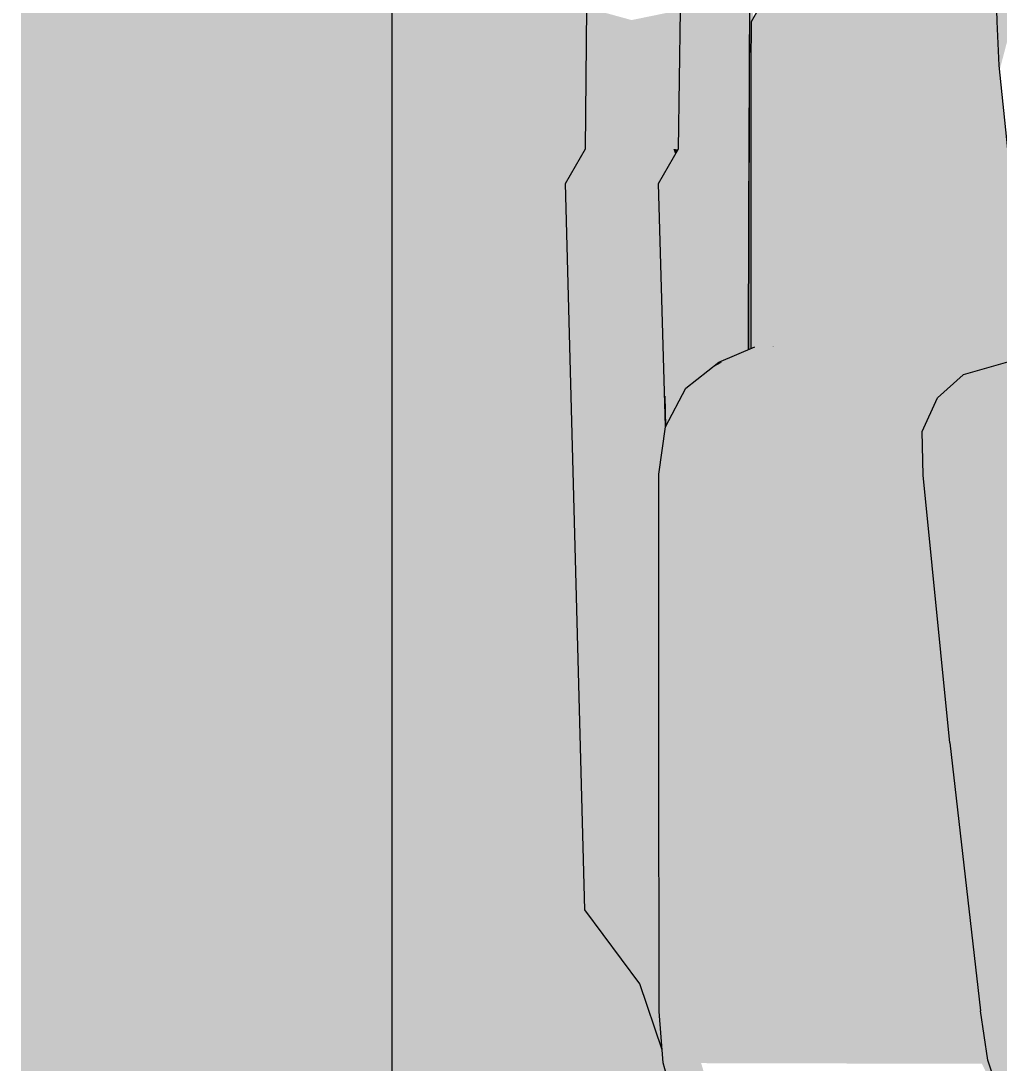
# Model space of a CAD drawing. Header units: millimetres. Extents: x 365175 to 2667127, y -330297 to -162108.
# Drawn here: x 1707989.7 to 1708368.5, y -326348.4 to -325944.8 of the extents above; entities that cross this region are included whole.
import ezdxf

# ---------------------------------------------------------------- set-up
doc = ezdxf.new("R2010")
doc.units = ezdxf.units.MM
doc.header["$MEASUREMENT"] = 0
for name, color, linetype in [('Cars', 7, 'Continuous'), ('Cotations - 1_100', 7, 'Continuous'), ('Portes ARCHICAD', 7, 'Continuous')]:
    doc.layers.add(name, color=color, linetype=linetype)
doc.styles.add('STYLE_GENERE_4', font='')
doc.styles.get('STYLE_GENERE_4').set_extended_font_data('Arial')
doc.dimstyles.new('STYLE_GENERE__3', dxfattribs={"dimtxt": 500, "dimasz": 190, "dimexe": 0.18, "dimexo": 0.0625, "dimgap": 0, "dimtad": 1, "dimlfac": 0.001, "dimzin": 0, "dimdsep": 46, "dimtxsty": 'STYLE_GENERE_4', "dimblk": 'ARROWHEAD_6', "dimblk1": 'ARROWHEAD_6', "dimblk2": 'ARROWHEAD_6', "dimcen": 0.09, "dimse1": 1, "dimse2": 1, "dimclrd": 5, "dimclre": 5, "dimclrt": 5, "dimazin": 0, "dimtfac": 1, "dimtdec": 4, "dimtmove": 0, "dimatfit": 3, "dimfxl": 0, "dimtolj": 1, "dimtzin": 0, "dimarcsym": 0})

# ---------------------------------------------------------------- blocks, each defined once
blk = doc.blocks.new('Élément de coupe_7_1', base_point=(1275690.65, -327096.82))
at = {"layer": 'Portes ARCHICAD', "linetype": 'Continuous', "lineweight": 0, "true_color": 0x000000}
for points in [[(1707989.74, -324696.82), (1707989.74, -327096.82), (1708179.75, -327096.82), (1708179.75, -326911.45), (1708173.43, -326911.45), (1708173.43, -327015.46), (1708133.43, -327015.46), (1708133.43, -325840.62), (1708110.49, -325837.51), (1708082.43, -325826.73), (1708071.18, -325802.79), (1708071.18, -325769.65), (1708079.67, -325742.83), (1708084.52, -325737.08), (1708121.21, -325721.73), (1708133.43, -325720.33), (1708133.43, -325690.33), (1708106.13, -325678.17), (1708104.28, -325673.38), (1708094.95, -325645.35), (1708102.83, -325511.08), (1708113.39, -325483.96), (1708117.99, -325477.42), (1708133.43, -325467.9), (1708133.43, -324696.82)], [(1707989.74, -325180.14), (1707989.74, -327096.82), (1708179.75, -327096.82), (1708179.75, -326911.45), (1708173.43, -326911.45), (1708173.43, -327015.46), (1708133.43, -327015.46), (1708133.43, -325840.62), (1708110.49, -325837.51), (1708082.43, -325826.73), (1708071.18, -325802.79), (1708071.18, -325769.65), (1708079.67, -325742.83), (1708084.52, -325737.08), (1708121.21, -325721.73), (1708133.43, -325720.33), (1708133.43, -325690.33), (1708106.13, -325678.17), (1708104.28, -325673.38), (1708094.95, -325645.35), (1708102.83, -325511.08), (1708113.39, -325483.96), (1708117.99, -325477.42), (1708133.43, -325467.9), (1708133.43, -325180.14)]]:
    blk.add_hatch(color=18, dxfattribs=at).paths.add_polyline_path(points)
blk = doc.blocks.new('Élément de coupe_13_1', base_point=(1275690.65, -327096.82))
at = {"layer": 'Cars', "linetype": 'Continuous', "lineweight": 0, "true_color": 0x000000}
for points in [[(1708133.43, -325840.62), (1708133.43, -326449.46), (1708236.31, -326338.22), (1708229.39, -326317.76), (1708208.13, -326289.01), (1708200.6, -326007.86), (1708208.34, -325994.37), (1708208.83, -325939.75), (1708202.06, -325937.88), (1708181.15, -325923.02), (1708169.38, -325903.01), (1708165.7, -325880.85), (1708167.37, -325845.22)], [(1708133.43, -325840.62), (1708133.43, -326449.46), (1708236.31, -326338.22), (1708229.39, -326317.76), (1708208.13, -326289.01), (1708200.6, -326007.86), (1708208.34, -325994.37), (1708208.83, -325939.75), (1708202.06, -325937.88), (1708181.15, -325923.02), (1708169.38, -325903.01), (1708165.7, -325880.85), (1708167.37, -325845.22)], [(1708255.9, -325938.43), (1708244.36, -325994.37), (1708271.48, -326021.15), (1708270.78, -325866.3), (1708267.32, -325883.08), (1708268.22, -325883.34), (1708268.41, -325883.55), (1708268.5, -325883.57), (1708268.58, -325883.58), (1708268.74, -325883.55), (1708270.16, -325883.94), (1708270.4, -325885.95), (1708270.39, -325891.76), (1708269.51, -325940.75), (1708269.43, -325940.71), (1708265.73, -325940.89), (1708265.53, -325941.13), (1708258.72, -325937.85)], [(1708255.9, -325938.43), (1708244.36, -325994.37), (1708271.48, -326021.15), (1708270.78, -325866.3), (1708267.32, -325883.08), (1708268.22, -325883.34), (1708268.41, -325883.55), (1708268.5, -325883.57), (1708268.58, -325883.58), (1708268.74, -325883.55), (1708270.16, -325883.94), (1708270.4, -325885.95), (1708270.39, -325891.76), (1708269.51, -325940.75), (1708269.43, -325940.71), (1708265.73, -325940.89), (1708265.53, -325941.13), (1708258.72, -325937.85)], [(1708271.8, -325929.3), (1708270.78, -325866.3), (1708271.48, -326021.15)], [(1708271.8, -325929.3), (1708270.78, -325866.3), (1708271.48, -326021.15)], [(1708271.62, -325980.97), (1708271.82, -325980.87), (1708272.01, -325929.3), (1708274.73, -325885.58), (1708274.53, -325885.45), (1708271.88, -325928.14), (1708271.88, -325944.18), (1708271.75, -325944.12)], [(1708271.62, -325980.97), (1708271.82, -325980.87), (1708272.01, -325929.3), (1708274.73, -325885.58), (1708274.53, -325885.45), (1708271.88, -325928.14), (1708271.88, -325944.18), (1708271.75, -325944.12)], [(1708271.68, -326021.15), (1708272.51, -326021.12), (1708272.51, -325962.13), (1708272.58, -325945.12), (1708273.37, -325943.72), (1708272.01, -325929.3)], [(1708271.68, -326021.15), (1708272.51, -326021.12), (1708272.51, -325962.13), (1708272.58, -325945.12), (1708273.37, -325943.72), (1708272.01, -325929.3)], [(1708292.08, -325933.78), (1708272.58, -325945.12), (1708281.22, -325945.12)], [(1708292.08, -325933.78), (1708278.97, -325933.78), (1708272.58, -325945.12)], [(1708292.08, -325933.78), (1708278.97, -325933.78), (1708272.58, -325945.12)], [(1708278.73, -325945.12), (1708279.8, -325944.36), (1708287.89, -325938.15), (1708292.08, -325933.78), (1708272.58, -325945.12)], [(1708281.22, -325945.12), (1708310.4, -325933.78), (1708292.08, -325933.78)], [(1708310.4, -325933.78), (1708281.22, -325945.12), (1708310.4, -325945.12)], [(1708359.03, -325933.78), (1708310.4, -325933.78), (1708310.4, -325945.12)], [(1708359.03, -325933.78), (1708310.4, -325945.12), (1708359.03, -325945.12)], [(1708367.26, -325933.78), (1708359.03, -325945.12), (1708367.54, -325945.12)], [(1708359.03, -325933.78), (1708359.03, -325945.12), (1708367.26, -325933.78)], [(1708208.34, -325994.37), (1708242.34, -325994.37), (1708239.76, -325941.74), (1708226.19, -325944.52), (1708208.83, -325939.75)], [(1708208.34, -325994.37), (1708242.34, -325994.37), (1708239.76, -325941.74), (1708226.19, -325944.52), (1708208.83, -325939.75)], [(1708244.36, -325994.37), (1708255.9, -325938.43), (1708245.08, -325940.65)], [(1708244.36, -325994.37), (1708255.9, -325938.43), (1708245.08, -325940.65)], [(1708367.33, -325936.54), (1708367.5, -325943.63), (1708367.54, -325945.12), (1708367.67, -325947.67), (1708372.59, -325936.54)], [(1708367.67, -325947.67), (1708367.68, -325947.88), (1708372.87, -325947.88), (1708372.59, -325936.54)], [(1708239.76, -325941.74), (1708242.34, -325994.37), (1708244.98, -325940.67)], [(1708239.76, -325941.74), (1708242.34, -325994.37), (1708244.98, -325940.67)], [(1708242.34, -325994.37), (1708244.2, -325994.65), (1708244.36, -325994.37), (1708245.08, -325940.65), (1708244.98, -325940.67)], [(1708242.34, -325994.37), (1708244.2, -325994.65), (1708244.36, -325994.37), (1708245.08, -325940.65), (1708244.98, -325940.67)], [(1708281.22, -325945.12), (1708272.51, -325962.13), (1708281.22, -325962.13)], [(1708281.22, -325945.12), (1708272.51, -325962.13), (1708281.22, -325962.13)], [(1708281.22, -325945.12), (1708272.58, -325945.12), (1708272.51, -325962.13)], [(1708281.22, -325945.12), (1708272.58, -325945.12), (1708272.51, -325962.13)], [(1708310.4, -325945.12), (1708281.22, -325962.13), (1708310.4, -325962.13)], [(1708281.22, -325962.13), (1708310.4, -325945.12), (1708281.22, -325945.12)], [(1708359.03, -325945.12), (1708310.4, -325962.13), (1708359.03, -325962.13)], [(1708310.4, -325945.12), (1708310.4, -325962.13), (1708359.03, -325945.12)], [(1708368.37, -325962.13), (1708367.54, -325945.12), (1708359.03, -325962.13)], [(1708359.03, -325962.13), (1708367.54, -325945.12), (1708359.03, -325945.12)], [(1708367.68, -325947.88), (1708368.37, -325962.13), (1708368.59, -325964.2), (1708372.87, -325947.88)], [(1708272.5, -326071.62), (1708273.92, -326071.02), (1708276.95, -326070.92), (1708281.22, -325962.13), (1708272.51, -325962.13)], [(1708272.5, -326071.62), (1708273.92, -326071.02), (1708276.95, -326070.92), (1708281.22, -325962.13), (1708272.51, -325962.13)], [(1708281.22, -325962.13), (1708276.95, -326070.92), (1708280.22, -326070.85), (1708281.06, -326070.91), (1708281.22, -326071.08)], [(1708281.22, -325962.13), (1708276.95, -326070.92), (1708280.22, -326070.85), (1708281.06, -326070.91), (1708281.22, -326071.08)], [(1708281.22, -326071.08), (1708284.15, -326070.84), (1708296.16, -326070.67), (1708310.4, -325962.13), (1708281.22, -325962.13)], [(1708310.4, -325962.13), (1708296.16, -326070.67), (1708310.4, -326070.7)], [(1708310.4, -326070.7), (1708310.68, -326070.66), (1708313.94, -326070.33), (1708335.41, -326070.16), (1708359.03, -325962.13), (1708310.4, -325962.13)], [(1708335.41, -326070.16), (1708347.88, -326070.15), (1708350.45, -326070.12), (1708359.03, -326070.35), (1708359.03, -325962.13)], [(1708363.45, -326079.33), (1708359.02, -326184.59), (1708391.25, -326184.59), (1708368.37, -325962.13), (1708363.83, -326070.23), (1708376.29, -326069.89), (1708375.32, -326075.96)], [(1708363.83, -326070.23), (1708368.37, -325962.13), (1708359.03, -325962.13), (1708359.03, -326070.35)], [(1708271.6, -325985.87), (1708271.81, -325985.8), (1708271.82, -325980.87), (1708271.62, -325980.97)], [(1708271.6, -325985.87), (1708271.81, -325985.8), (1708271.82, -325980.87), (1708271.62, -325980.97)], [(1708271.57, -325994.37), (1708271.78, -325994.37), (1708271.8, -325988.17), (1708271.59, -325988.22)], [(1708271.57, -325994.37), (1708271.78, -325994.37), (1708271.8, -325988.17), (1708271.59, -325988.22)], [(1708271.59, -325988.22), (1708271.8, -325988.17), (1708271.81, -325985.8), (1708271.6, -325985.87)], [(1708271.59, -325988.22), (1708271.8, -325988.17), (1708271.81, -325985.8), (1708271.6, -325985.87)], [(1708208.34, -325994.37), (1708200.6, -326007.86), (1708234.5, -326007.86)], [(1708208.34, -325994.37), (1708200.6, -326007.86), (1708234.5, -326007.86)], [(1708242.34, -325994.37), (1708208.34, -325994.37), (1708234.5, -326007.86)], [(1708242.34, -325994.37), (1708208.34, -325994.37), (1708234.5, -326007.86)], [(1708242.34, -325994.37), (1708234.5, -326007.86), (1708236.63, -326008.3), (1708236.62, -326007.86), (1708243.11, -325996.55)], [(1708242.34, -325994.37), (1708234.5, -326007.86), (1708236.63, -326008.3), (1708236.62, -326007.86), (1708243.11, -325996.55)], [(1708244.36, -325994.37), (1708236.62, -326007.86), (1708271.48, -326021.15)], [(1708244.36, -325994.37), (1708236.62, -326007.86), (1708271.48, -326021.15)], [(1708244.2, -325994.65), (1708242.34, -325994.37), (1708243.11, -325996.55)], [(1708244.2, -325994.65), (1708242.34, -325994.37), (1708243.11, -325996.55)], [(1708271.52, -326007.86), (1708271.73, -326007.86), (1708271.77, -325995.83), (1708271.57, -325995.82)], [(1708271.52, -326007.86), (1708271.73, -326007.86), (1708271.77, -325995.83), (1708271.57, -325995.82)], [(1708271.57, -325995.82), (1708271.77, -325995.83), (1708271.78, -325994.37), (1708271.57, -325994.37)], [(1708271.57, -325995.82), (1708271.77, -325995.83), (1708271.78, -325994.37), (1708271.57, -325994.37)], [(1708200.6, -326007.86), (1708208.13, -326289.01), (1708234.5, -326007.86)], [(1708200.6, -326007.86), (1708208.13, -326289.01), (1708234.5, -326007.86)], [(1708208.13, -326289.01), (1708236.79, -326289.01), (1708236.76, -326224.35), (1708236.71, -326120.33), (1708237.48, -326114.82), (1708234.5, -326007.86)], [(1708208.13, -326289.01), (1708236.79, -326289.01), (1708236.76, -326224.35), (1708236.71, -326120.33), (1708237.48, -326114.82), (1708234.5, -326007.86)], [(1708234.5, -326007.86), (1708237.48, -326114.82), (1708239.27, -326102.06), (1708239.32, -326101.95), (1708239.01, -326090.13), (1708236.63, -326008.3)], [(1708234.5, -326007.86), (1708237.48, -326114.82), (1708239.27, -326102.06), (1708239.32, -326101.95), (1708239.01, -326090.13), (1708236.63, -326008.3)], [(1708236.62, -326007.86), (1708239.35, -326101.9), (1708243.73, -326093.56)], [(1708236.62, -326007.86), (1708239.35, -326101.9), (1708243.73, -326093.56)], [(1708236.62, -326007.86), (1708243.73, -326093.56), (1708247.15, -326087.05), (1708259.97, -326076.95), (1708265.83, -326074.45), (1708271.48, -326021.15)], [(1708236.62, -326007.86), (1708243.73, -326093.56), (1708247.15, -326087.05), (1708259.97, -326076.95), (1708265.83, -326074.45), (1708271.48, -326021.15)], [(1708271.36, -326072.1), (1708271.56, -326072.02), (1708271.68, -326021.15), (1708271.73, -326007.86), (1708271.52, -326007.86), (1708271.48, -326021.15)], [(1708271.36, -326072.1), (1708271.56, -326072.02), (1708271.68, -326021.15), (1708271.73, -326007.86), (1708271.52, -326007.86), (1708271.48, -326021.15)], [(1708265.83, -326074.45), (1708271.36, -326072.1), (1708271.48, -326021.15)], [(1708265.83, -326074.45), (1708271.36, -326072.1), (1708271.48, -326021.15)], [(1708271.68, -326021.15), (1708271.56, -326072.02), (1708272.5, -326071.62), (1708272.51, -326038.04)], [(1708271.68, -326021.15), (1708271.56, -326072.02), (1708272.5, -326071.62), (1708272.51, -326038.04)], [(1708272.51, -326021.12), (1708271.68, -326021.15), (1708272.51, -326038.04)], [(1708272.51, -326021.12), (1708271.68, -326021.15), (1708272.51, -326038.04)], [(1708259.97, -326076.95), (1708267.66, -326077.35), (1708281.06, -326070.91), (1708280.22, -326070.85)], [(1708273.92, -326071.02), (1708259.97, -326076.95), (1708280.22, -326070.85), (1708276.95, -326070.92)], [(1708273.92, -326071.02), (1708259.97, -326076.95), (1708280.22, -326070.85), (1708276.95, -326070.92)], [(1708280.71, -326071.07), (1708281.06, -326070.91), (1708280.22, -326070.85), (1708259.97, -326076.95), (1708261.3, -326077.02)], [(1708281.06, -326070.91), (1708267.66, -326077.35), (1708295.07, -326076.83), (1708284.15, -326070.84), (1708281.22, -326071.08)], [(1708280.71, -326071.07), (1708281.22, -326071.08), (1708281.06, -326070.91)], [(1708284.15, -326070.84), (1708295.07, -326076.83), (1708310.68, -326070.66), (1708310.4, -326070.7), (1708296.16, -326070.67)], [(1708310.68, -326070.66), (1708295.07, -326076.83), (1708323.74, -326076.71), (1708313.94, -326070.33)], [(1708313.94, -326070.33), (1708323.74, -326076.71), (1708347.88, -326070.15), (1708335.41, -326070.16)], [(1708323.74, -326076.71), (1708353.48, -326076.49), (1708350.45, -326070.12), (1708347.88, -326070.15)], [(1708350.45, -326070.12), (1708353.48, -326076.49), (1708376.29, -326069.89), (1708363.83, -326070.23), (1708359.03, -326070.35)], [(1708376.29, -326069.89), (1708353.48, -326076.49), (1708354.53, -326081.87), (1708376.22, -326070.28)], [(1708376.22, -326070.28), (1708354.53, -326081.87), (1708375.32, -326075.96)], [(1708267.66, -326077.35), (1708259.97, -326076.95), (1708247.15, -326087.05)], [(1708267.66, -326077.35), (1708247.15, -326087.05), (1708259.97, -326087.47)], [(1708261.3, -326077.02), (1708259.97, -326076.95), (1708256.53, -326079.66)], [(1708267.66, -326077.35), (1708259.97, -326087.47), (1708283.59, -326087.04)], [(1708267.66, -326077.35), (1708283.59, -326087.04), (1708295.07, -326076.83)], [(1708295.07, -326076.83), (1708283.59, -326087.04), (1708311.67, -326087.01)], [(1708295.07, -326076.83), (1708311.67, -326087.01), (1708323.74, -326076.71)], [(1708342.39, -326086.79), (1708323.74, -326076.71), (1708311.67, -326087.01)], [(1708353.48, -326076.49), (1708323.74, -326076.71), (1708342.39, -326086.79)], [(1708342.39, -326086.79), (1708354.53, -326081.87), (1708353.48, -326076.49)], [(1708363.07, -326088.44), (1708375.32, -326075.96), (1708363.45, -326079.33)], [(1708344.58, -326090.75), (1708338.63, -326103.86), (1708339.1, -326120.72), (1708345.45, -326184.59), (1708359.02, -326184.59), (1708359.03, -326080.59), (1708354.53, -326081.87)], [(1708338.63, -326103.86), (1708338.97, -326116.09), (1708359.03, -326092.57), (1708359.03, -326080.59), (1708354.53, -326081.87), (1708344.58, -326090.75)], [(1708359.02, -326184.59), (1708363.45, -326079.33), (1708359.03, -326080.59)], [(1708359.03, -326092.57), (1708363.07, -326088.44), (1708363.45, -326079.33), (1708359.03, -326080.59)], [(1708344.58, -326090.75), (1708354.53, -326081.87), (1708342.39, -326086.79)], [(1708252.6, -326102.12), (1708247.15, -326087.05), (1708239.27, -326102.06)], [(1708259.97, -326087.47), (1708247.15, -326087.05), (1708252.6, -326102.12)], [(1708259.97, -326087.47), (1708252.6, -326102.12), (1708276.26, -326102.16)], [(1708259.97, -326087.47), (1708276.26, -326102.16), (1708283.59, -326087.04)], [(1708276.26, -326102.16), (1708304.8, -326102.18), (1708283.59, -326087.04)], [(1708311.67, -326087.01), (1708283.59, -326087.04), (1708304.8, -326102.18)], [(1708304.8, -326102.18), (1708335.78, -326102.11), (1708311.67, -326087.01)], [(1708335.78, -326102.11), (1708342.39, -326086.79), (1708311.67, -326087.01)], [(1708335.78, -326102.11), (1708344.58, -326090.75), (1708342.39, -326086.79)], [(1708239.01, -326090.12), (1708239.32, -326101.95), (1708239.35, -326101.9)], [(1708239.01, -326090.12), (1708239.32, -326101.95), (1708239.35, -326101.9)], [(1708338.63, -326103.86), (1708344.58, -326090.75), (1708335.78, -326102.11)], [(1708239.27, -326102.06), (1708236.71, -326120.33), (1708252.6, -326102.12)], [(1708239.27, -326102.06), (1708236.71, -326120.33), (1708252.6, -326102.12)], [(1708250.49, -326120.37), (1708252.6, -326102.12), (1708236.71, -326120.33)], [(1708250.49, -326120.37), (1708252.6, -326102.12), (1708236.71, -326120.33)], [(1708252.6, -326102.12), (1708250.49, -326120.37), (1708274.46, -326120.39)], [(1708276.26, -326102.16), (1708252.6, -326102.12), (1708274.46, -326120.39)], [(1708274.46, -326120.39), (1708303.3, -326120.4), (1708276.26, -326102.16)], [(1708304.8, -326102.18), (1708276.26, -326102.16), (1708303.3, -326120.4)], [(1708336.17, -326120.43), (1708335.78, -326102.11), (1708303.3, -326120.4)], [(1708303.3, -326120.4), (1708335.78, -326102.11), (1708304.8, -326102.18)], [(1708335.78, -326102.11), (1708336.17, -326120.43), (1708338.63, -326103.86)], [(1708339.1, -326120.72), (1708338.63, -326103.86), (1708336.17, -326120.43)], [(1708250.49, -326120.37), (1708236.71, -326120.33), (1708236.76, -326224.35)], [(1708250.49, -326120.37), (1708236.71, -326120.33), (1708236.76, -326224.35)], [(1708250.69, -326224.39), (1708250.49, -326120.37), (1708236.76, -326224.35)], [(1708250.69, -326224.39), (1708250.49, -326120.37), (1708236.76, -326224.35)], [(1708250.49, -326120.37), (1708250.69, -326224.39), (1708274.46, -326120.39)], [(1708250.49, -326120.37), (1708250.69, -326224.39), (1708274.46, -326120.39)], [(1708250.69, -326224.39), (1708275.34, -326224.41), (1708274.46, -326120.39)], [(1708250.69, -326224.39), (1708275.34, -326224.41), (1708274.46, -326120.39)], [(1708303.3, -326120.4), (1708274.46, -326120.39), (1708275.34, -326224.41)], [(1708303.3, -326120.4), (1708275.34, -326224.41), (1708303.72, -326224.43)], [(1708303.72, -326224.43), (1708336.17, -326120.43), (1708303.3, -326120.4)], [(1708346.72, -326224.49), (1708336.17, -326120.43), (1708303.72, -326224.43)], [(1708336.17, -326120.43), (1708346.72, -326224.49), (1708349.4, -326224.42)], [(1708349.4, -326224.42), (1708339.1, -326120.72), (1708336.17, -326120.43)], [(1708359.02, -326184.59), (1708345.45, -326184.59), (1708349.3, -326223.39)], [(1708359.02, -326184.59), (1708349.3, -326223.39), (1708349.4, -326224.42), (1708359.02, -326308.75)], [(1708359.02, -326184.59), (1708359.02, -326308.75), (1708361.23, -326328.12), (1708364.1, -326347.26), (1708364.19, -326347.51), (1708391.25, -326184.59)], [(1708391.25, -326184.59), (1708364.19, -326347.51), (1708369.88, -326364.46), (1708381.1, -326377.09), (1708386.56, -326378.61), (1708411.2, -326378.61)], [(1708250.69, -326224.39), (1708236.76, -326224.35), (1708236.81, -326328.36)], [(1708250.69, -326224.39), (1708236.76, -326224.35), (1708236.81, -326328.36)], [(1708250.69, -326224.39), (1708236.81, -326328.36), (1708250.89, -326328.41)], [(1708250.69, -326224.39), (1708236.81, -326328.36), (1708250.89, -326328.41)], [(1708250.69, -326224.39), (1708250.89, -326328.41), (1708275.34, -326224.41)], [(1708250.69, -326224.39), (1708250.89, -326328.41), (1708275.34, -326224.41)], [(1708250.89, -326328.41), (1708276.22, -326328.43), (1708275.34, -326224.41)], [(1708250.89, -326328.41), (1708276.22, -326328.43), (1708275.34, -326224.41)], [(1708275.34, -326224.41), (1708276.22, -326328.43), (1708303.72, -326224.43)], [(1708303.72, -326224.43), (1708276.22, -326328.43), (1708304.14, -326328.46)], [(1708304.14, -326328.46), (1708346.72, -326224.49), (1708303.72, -326224.43)], [(1708358.79, -326328.55), (1708346.72, -326224.49), (1708304.14, -326328.46)], [(1708361.23, -326328.12), (1708349.4, -326224.42), (1708346.72, -326224.49)], [(1708358.79, -326328.55), (1708361.23, -326328.12), (1708346.72, -326224.49)], [(1708208.13, -326289.01), (1708236.8, -326298.23), (1708236.79, -326289.01)], [(1708208.13, -326289.01), (1708236.8, -326298.23), (1708236.79, -326289.01)], [(1708208.13, -326289.01), (1708229.39, -326317.76), (1708236.8, -326308.81), (1708236.8, -326298.23)], [(1708208.13, -326289.01), (1708229.39, -326317.76), (1708236.8, -326308.81), (1708236.8, -326298.23)], [(1708236.8, -326308.81), (1708229.39, -326317.76), (1708238, -326343.24), (1708236.81, -326328.36)], [(1708236.8, -326308.81), (1708229.39, -326317.76), (1708238, -326343.24), (1708236.81, -326328.36)], [(1708250.89, -326328.41), (1708236.81, -326328.36), (1708238.41, -326348.3)], [(1708250.89, -326328.41), (1708236.81, -326328.36), (1708238.41, -326348.3)], [(1708250.89, -326328.41), (1708238.41, -326348.3), (1708253.11, -326348.42)], [(1708250.89, -326328.41), (1708238.41, -326348.3), (1708253.11, -326348.42)], [(1708250.89, -326328.41), (1708253.11, -326348.42), (1708276.22, -326328.43)], [(1708250.89, -326328.41), (1708253.11, -326348.42), (1708276.22, -326328.43)], [(1708253.11, -326348.42), (1708278.62, -326348.48), (1708276.22, -326328.43)], [(1708253.11, -326348.42), (1708278.62, -326348.48), (1708276.22, -326328.43)], [(1708276.22, -326328.43), (1708278.62, -326348.48), (1708304.14, -326328.46)], [(1708304.14, -326328.46), (1708278.62, -326348.48), (1708307.42, -326348.55)], [(1708304.14, -326328.46), (1708278.62, -326348.48), (1708307.42, -326348.55)], [(1708307.42, -326348.55), (1708358.79, -326328.55), (1708304.14, -326328.46)], [(1708307.42, -326348.55), (1708361.79, -326348.66), (1708358.79, -326328.55)], [(1708358.79, -326328.55), (1708364.1, -326347.26), (1708361.23, -326328.12)], [(1708361.79, -326348.66), (1708364.1, -326347.26), (1708358.79, -326328.55)], [(1708133.43, -326449.46), (1708252.78, -326449.46), (1708252.78, -326422.79), (1708248.12, -326422.79), (1708248.12, -326417.62), (1708238.63, -326417.62), (1708237.18, -326415.93), (1708237.18, -326395.2), (1708238.63, -326393.51), (1708248.12, -326393.51), (1708248.12, -326388.35), (1708252.78, -326388.35), (1708252.78, -326386.95), (1708252.58, -326386.95), (1708252.5, -326386.11), (1708247.14, -326370.25), (1708243.81, -326367.7), (1708238.41, -326348.3), (1708238, -326343.24), (1708236.31, -326338.22)], [(1708133.43, -326449.46), (1708252.78, -326449.46), (1708252.78, -326422.79), (1708248.12, -326422.79), (1708248.12, -326417.62), (1708238.63, -326417.62), (1708237.18, -326415.93), (1708237.18, -326395.2), (1708238.63, -326393.51), (1708248.12, -326393.51), (1708248.12, -326388.35), (1708252.78, -326388.35), (1708252.78, -326386.95), (1708252.58, -326386.95), (1708252.5, -326386.11), (1708247.14, -326370.25), (1708243.81, -326367.7), (1708238.41, -326348.3), (1708238, -326343.24), (1708236.31, -326338.22)], [(1708369.88, -326364.46), (1708364.1, -326347.26), (1708361.79, -326348.66)], [(1708253.11, -326348.42), (1708238.41, -326348.3), (1708259.07, -326367.98)], [(1708253.11, -326348.42), (1708238.41, -326348.3), (1708259.07, -326367.98)], [(1708238.41, -326348.3), (1708243.81, -326367.7), (1708259.07, -326367.98)], [(1708238.41, -326348.3), (1708243.81, -326367.7), (1708259.07, -326367.98)]]:
    blk.add_hatch(color=18, dxfattribs=at).paths.add_polyline_path(points)
at = {"layer": 'Cars', "color": 7, "linetype": 'Continuous', "lineweight": 13}
for p, q in [((1708133.43, -325840.62), (1708133.43, -326449.46)), ((1708271.8, -325929.3), (1708271.48, -326021.15)), ((1708271.68, -326021.15), (1708272.01, -325929.3)), ((1708272.58, -325945.12), (1708278.97, -325933.78)), ((1708367.26, -325933.78), (1708367.54, -325945.12)), ((1708208.34, -325994.37), (1708208.83, -325939.75)), ((1708244.36, -325994.37), (1708245.08, -325940.65)), ((1708272.51, -325962.13), (1708272.58, -325945.12)), ((1708367.54, -325945.12), (1708368.37, -325962.13)), ((1708272.5, -326071.62), (1708272.51, -325962.13)), ((1708368.37, -325962.13), (1708391.25, -326184.59)), ((1708200.6, -326007.86), (1708208.34, -325994.37)), ((1708236.62, -326007.86), (1708244.36, -325994.37)), ((1708208.13, -326289.01), (1708200.6, -326007.86)), ((1708239.35, -326101.9), (1708236.62, -326007.86)), ((1708271.48, -326021.15), (1708271.36, -326072.1)), ((1708271.56, -326072.02), (1708271.68, -326021.15)), ((1708259.97, -326076.95), (1708273.92, -326071.02)), ((1708247.15, -326087.05), (1708259.97, -326076.95)), ((1708375.32, -326075.96), (1708354.53, -326081.87)), ((1708344.58, -326090.75), (1708354.53, -326081.87)), ((1708239.27, -326102.06), (1708247.15, -326087.05)), ((1708239.01, -326090.12), (1708239.32, -326101.95)), ((1708338.63, -326103.86), (1708344.58, -326090.75)), ((1708236.71, -326120.33), (1708239.27, -326102.06)), ((1708339.1, -326120.72), (1708338.63, -326103.86)), ((1708236.76, -326224.35), (1708236.71, -326120.33)), ((1708349.4, -326224.42), (1708339.1, -326120.72)), ((1708236.81, -326328.36), (1708236.76, -326224.35)), ((1708349.4, -326224.42), (1708361.23, -326328.12)), ((1708229.39, -326317.76), (1708208.13, -326289.01)), ((1708238, -326343.24), (1708229.39, -326317.76)), ((1708238.41, -326348.3), (1708236.81, -326328.36)), ((1708364.1, -326347.26), (1708361.23, -326328.12)), ((1708369.88, -326364.46), (1708364.1, -326347.26)), ((1708243.81, -326367.7), (1708238.41, -326348.3))]:
    blk.add_line(p, q, dxfattribs=at)
blk = doc.blocks.new('*D208', base_point=(1275690.65, -327096.82))
at = {"layer": 'Cotations - 1_100', "color": 5, "linetype": 'Continuous', "lineweight": 5}
for p, q in [((1697209.88, -315396.82), (1697009.88, -315196.82)), ((1697297.38, -315296.82), (1696922.38, -315296.82)), ((1697109.88, -327096.82), (1697109.88, -315296.82)), ((1697009.88, -326996.82), (1697209.88, -327196.82)), ((1697297.38, -327096.82), (1696922.38, -327096.82)), ((1697109.88, -327246.82), (1697109.88, -327096.82))]:
    blk.add_line(p, q, dxfattribs=at)
at = {"layer": 'Cotations - 1_100', "color": 5, "lineweight": 5, "char_height": 500, "attachment_point": 7, "rotation": 90, "style": 'STYLE_GENERE_4'}
for s, insert in [('\\A1;{\\pql;\\fArial|b0|i0|c0|p38;0,20}', (1697009.88, -316727.11)), ('\\A1;{\\pql;\\fArial|b0|i0|c0|p38;11,80}', (1697009.88, -322691.68))]:
    blk.add_mtext(s, dxfattribs=dict(at, insert=insert))
blk = doc.blocks.new('ARROWHEAD_6')
at = {"color": 0, "linetype": 'Continuous', "lineweight": 0}
for p, q in [((-0.5, -0.5), (0.5, 0.5)), ((0, 0), (-1, 0))]:
    blk.add_line(p, q, dxfattribs=at)

msp = doc.modelspace()

# ---------------------------------------------------------------- block references
at = {"layer": 'Cars', "lineweight": 0}
msp.add_blockref('Élément de coupe_13_1', (1275690.645, -327096.824), dxfattribs=at)
at = {"layer": 'Portes ARCHICAD', "lineweight": 0}
msp.add_blockref('Élément de coupe_7_1', (1275690.645, -327096.824), dxfattribs=at)

# ---------------------------------------------------------------- dimensions: what is measured, and where the dimension line sits
at = {"layer": 'Cotations - 1_100', "color": 5, "linetype": 'Continuous', "lineweight": 5}
dim = msp.add_linear_dim(base=(1697109.879, -315296.824), p1=(1712240.232, -327096.824), p2=(1714248.249, -315296.824), angle=90, dimstyle='STYLE_GENERE__3', dxfattribs=at)
dim.commit()
dim.dimension.update_dxf_attribs({"geometry": '*D208', "text_midpoint": (1696759.879, -321851.682), "dimtype": 160, "text_rotation": 90})

doc.saveas('drawing.dxf')
